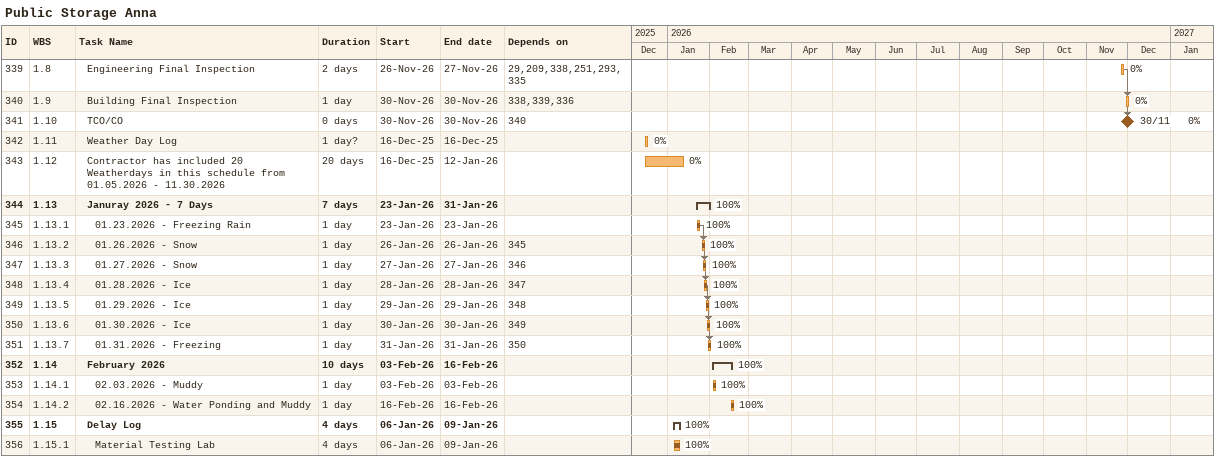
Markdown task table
Public Storage Anna

| ID | WBS | Task | Duration | Start | Finish | Predecessors | % complete |
|---|---|---|---|---|---|---|---|
| 339 | 1.8 | Engineering Final Inspection | 2d | 2026-11-26 | 2026-11-27 | 29, 209, 338, 251, 293, 335 | 0 |
| 340 | 1.9 | Building Final Inspection | 1d | 2026-11-30 | 2026-11-30 | 338, 339, 336 | 0 |
| 341 | 1.10 | TCO/CO | 0d | 2026-11-30 | 2026-11-30 | 340 | 0 |
| 342 | 1.11 | Weather Day Log | 1d? | 2025-12-16 | 2025-12-16 |  | 0 |
| 343 | 1.12 | Contractor has included 20 Weatherdays in this schedule from 01.05.2026 - 11.30.2026 | 20d | 2025-12-16 | 2026-01-12 |  | 0 |
| 344 | 1.13 | **Januray 2026 - 7 Days** | 7d | 2026-01-23 | 2026-01-31 |  | 100 |
| 345 | 1.13.1 | 01.23.2026 - Freezing Rain | 1d | 2026-01-23 | 2026-01-23 |  | 100 |
| 346 | 1.13.2 | 01.26.2026 - Snow | 1d | 2026-01-26 | 2026-01-26 | 345 | 100 |
| 347 | 1.13.3 | 01.27.2026 - Snow | 1d | 2026-01-27 | 2026-01-27 | 346 | 100 |
| 348 | 1.13.4 | 01.28.2026 - Ice | 1d | 2026-01-28 | 2026-01-28 | 347 | 100 |
| 349 | 1.13.5 | 01.29.2026 - Ice | 1d | 2026-01-29 | 2026-01-29 | 348 | 100 |
| 350 | 1.13.6 | 01.30.2026 - Ice | 1d | 2026-01-30 | 2026-01-30 | 349 | 100 |
| 351 | 1.13.7 | 01.31.2026 - Freezing | 1d | 2026-01-31 | 2026-01-31 | 350 | 100 |
| 352 | 1.14 | **February 2026** | 10d | 2026-02-03 | 2026-02-16 |  | 100 |
| 353 | 1.14.1 | 02.03.2026 - Muddy | 1d | 2026-02-03 | 2026-02-03 |  | 100 |
| 354 | 1.14.2 | 02.16.2026 - Water Ponding and Muddy | 1d | 2026-02-16 | 2026-02-16 |  | 100 |
| 355 | 1.15 | **Delay Log** | 4d | 2026-01-06 | 2026-01-09 |  | 100 |
| 356 | 1.15.1 | Material Testing Lab | 4d | 2026-01-06 | 2026-01-09 |  | 100 |
